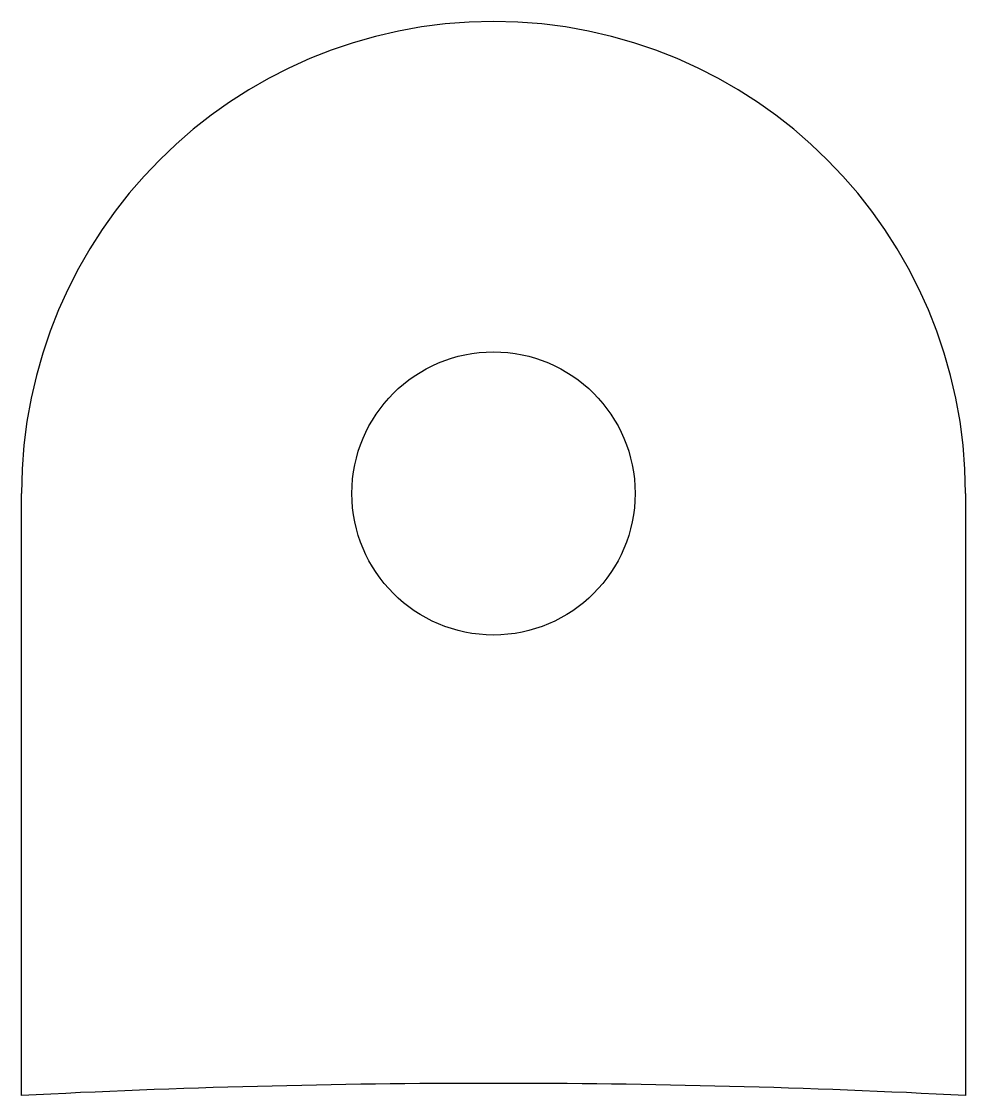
# Model space of a CAD drawing. Header units: millimetres. Extents: x -20 to 20, y 387.5 to 433.
import ezdxf

# ---------------------------------------------------------------- set-up
doc = ezdxf.new("R2010")
doc.units = ezdxf.units.MM

msp = doc.modelspace()

# ---------------------------------------------------------------- linework, layer by layer
at = {"color": 7, "linetype": 'Continuous', "lineweight": 25}
for p, q in [((-20, 387.484), (-20, 413)), ((20, 413), (20, 387.484))]:
    msp.add_line(p, q, dxfattribs=at)
msp.add_circle((0, 413), 6, dxfattribs=at)
for centre, radius, start, end in [((0, 413), 20, 0, 180), ((0, 0), 388, 87.0453, 92.9547)]:
    msp.add_arc(centre, radius, start, end, dxfattribs=at)

doc.saveas('drawing.dxf')
